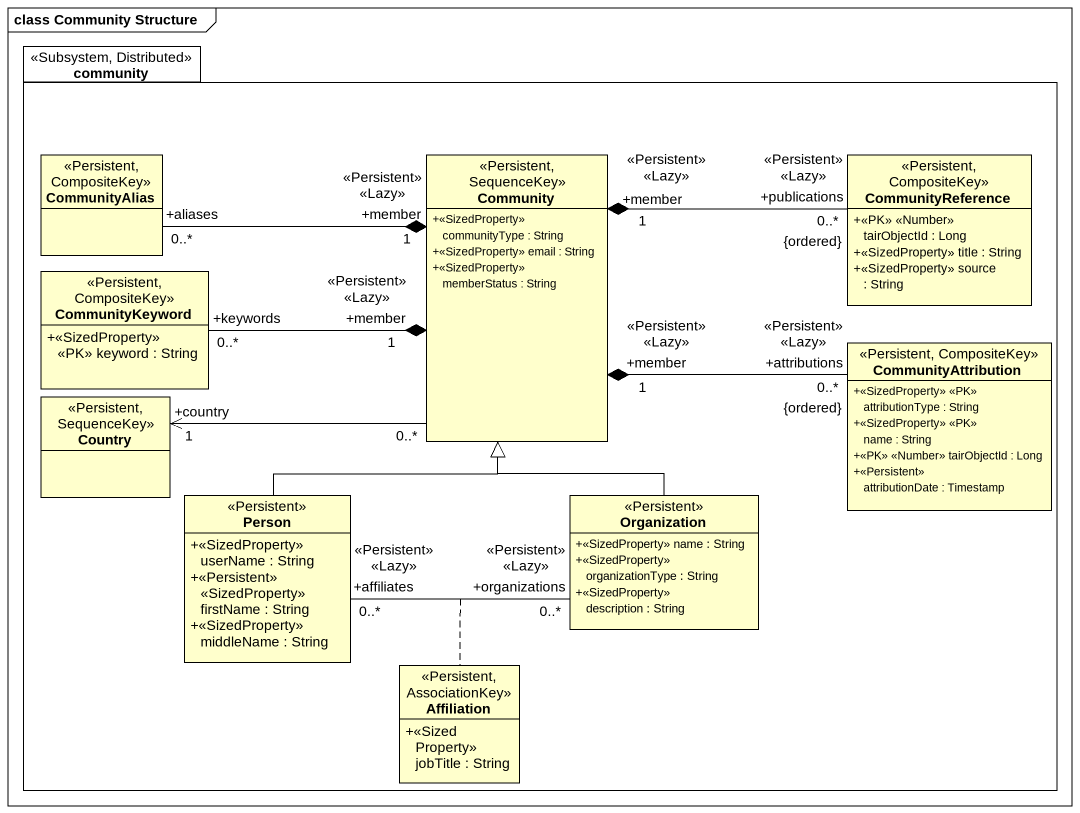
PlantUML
@startuml
mainframe class Community Structure
hide circle
hide empty members
skinparam classAttributeIconSize 0
package community <<Subsystem, Distributed>> {
  class CommunityAlias <<Persistent, CompositeKey>>
  class Community <<Persistent, SequenceKey>> {
    +<<SizedProperty>> communityType : String
    +<<SizedProperty>> email : String
    +<<SizedProperty>> memberStatus : String
  }
  class CommunityReference <<Persistent, CompositeKey>> {
    +<<PK>> <<Number>> tairObjectId : Long
    +<<SizedProperty>> title : String
    +<<SizedProperty>> source : String
  }
  class CommunityKeyword <<Persistent, CompositeKey>> {
    +<<SizedProperty>> <<PK>> keyword : String
  }
  class CommunityAttribution <<Persistent, CompositeKey>> {
    +<<SizedProperty>> <<PK>> attributionType : String
    +<<SizedProperty>> <<PK>> name : String
    +<<PK>> <<Number>> tairObjectId : Long
    +<<Persistent>> attributionDate : Timestamp
  }
  class Country <<Persistent, SequenceKey>>
  class "Person" as Person_ <<Persistent>> {
    +<<SizedProperty>> userName : String
    +<<Persistent>> <<SizedProperty>> firstName : String
    +<<SizedProperty>> middleName : String
  }
  class Organization <<Persistent>> {
    +<<SizedProperty>> name : String
    +<<SizedProperty>> organizationType : String
    +<<SizedProperty>> description : String
  }
  class Affiliation <<Persistent, AssociationKey>> {
    +<<SizedProperty>> jobTitle : String
  }
}
Community "1\n+member\n<<Persistent>> <<Lazy>>" *-left- "+aliases\n0..*" CommunityAlias
Community "1\n+member\n<<Persistent>> <<Lazy>>" *-right- "0..*\n+publications\n<<Persistent>> <<Lazy>>\n{ordered}" CommunityReference
Community "0..*" -left-> "+country\n1" Country
CommunityKeyword "0..*\n+keywords" -right-* "1\n+member\n<<Persistent>> <<Lazy>>" Community
CommunityAttribution "+attributions\n0..*\n<<Persistent>> <<Lazy>>\n{ordered}" -left-* "+member\n1\n<<Persistent>> <<Lazy>>" Community
Person_ -up-|> Community
Person_ "0..*\n+affiliates\n<<Persistent>> <<Lazy>>" -right- "0..*\n+organizations\n<<Persistent>> <<Lazy>>" Organization
(Person_, Organization) .. Affiliation
Organization -up-|> Community
@enduml
